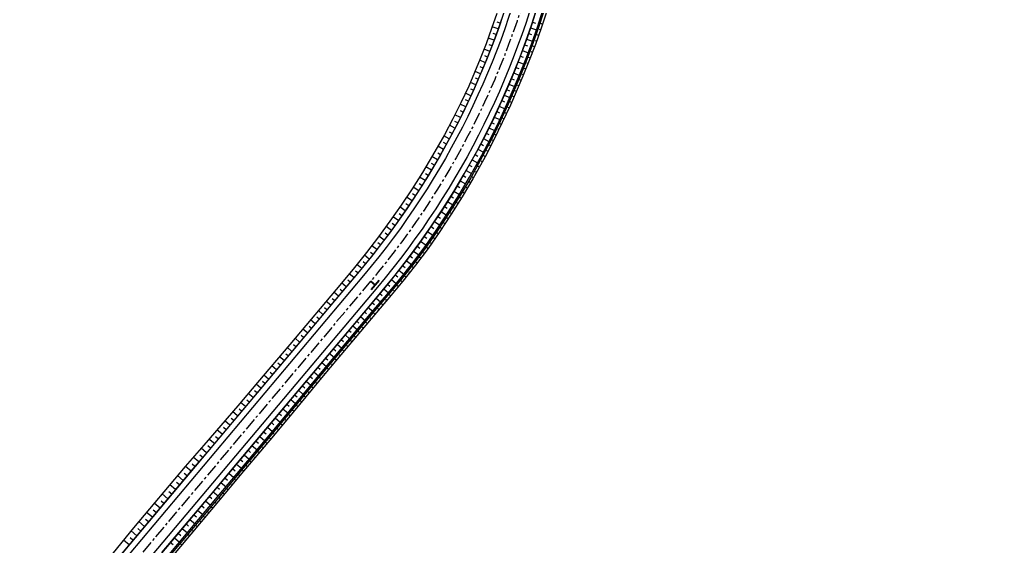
# Model space of a CAD drawing. Header units: metres. Extents: x 2302736 to 2305552, y 452304 to 453193.
# Drawn here: x 2305300.7 to 2305548.4, y 452802 to 452933.1 of the extents above; entities that cross this region are included whole.
import ezdxf

# ---------------------------------------------------------------- set-up
doc = ezdxf.new("R2010")
doc.units = ezdxf.units.M
doc.linetypes.add('CENTER', pattern=[2, 1.25, -0.25, 0.25, -0.25])
doc.layers.add('АД_серый', color=250, linetype='Continuous')
doc.layers.add('Ситуация.Проектные откосы', color=94, linetype='Continuous')
doc.layers.add('ГП_АД том 3.2.6', color=250, linetype='Continuous', lineweight=40)

# ---------------------------------------------------------------- blocks, each defined once
blk = doc.blocks.new('alignment_cc_sign')
at = {"color": 0, "linetype": 'ByBlock', "lineweight": -2}
for p, q in [((-1.5, 1.5), (1.5, 1.5)), ((0, 0), (0, 1.5))]:
    blk.add_line(p, q, dxfattribs=at)
blk = doc.blocks.new('SLOPEA$CDF7AD650')
at = {"layer": 'Ситуация.Проектные откосы', "color": 0}
for p, q in [((2305420.36, 452932.21, 152.86), (2305419.6, 452932.48, 152.86)), ((2305419.87, 452930.8, 152.86), (2305418.35, 452931.32, 152.86)), ((2305419.36, 452929.39, 152.86), (2305418.61, 452929.66, 152.86)), ((2305418.83, 452927.98, 152.86), (2305417.35, 452928.53, 152.86)), ((2305417.76, 452925.18, 152.86), (2305416.31, 452925.75, 152.86)), ((2305418.31, 452926.57, 152.86), (2305417.58, 452926.85, 152.86)), ((2305416.65, 452922.39, 152.86), (2305415.24, 452923, 152.86)), ((2305417.21, 452923.78, 152.86), (2305416.49, 452924.07, 152.86)), ((2305415.46, 452919.64, 152.86), (2305414.07, 452920.23, 152.86)), ((2305416.06, 452921.02, 152.86), (2305415.36, 452921.32, 152.86)), ((2305414.28, 452916.88, 152.86), (2305412.91, 452917.47, 152.86)), ((2305414.87, 452918.26, 152.86), (2305414.18, 452918.55, 152.86)), ((2305413.04, 452914.15, 152.86), (2305411.69, 452914.78, 152.86)), ((2305413.68, 452915.51, 152.86), (2305413, 452915.82, 152.86)), ((2305411.77, 452911.43, 152.86), (2305410.41, 452912.1, 152.86)), ((2305412.41, 452912.79, 152.86), (2305411.73, 452913.11, 152.86)), ((2305411.1, 452910.09, 152.86), (2305410.42, 452910.43, 152.86)), ((2305410.44, 452908.74, 152.86), (2305409.06, 452909.42, 152.86)), ((2305409.76, 452907.4, 152.86), (2305409.08, 452907.76, 152.86)), ((2305408.37, 452904.75, 152.86), (2305407.68, 452905.11, 152.86)), ((2305409.07, 452906.07, 152.86), (2305407.69, 452906.8, 152.86)), ((2305406.94, 452902.11, 152.86), (2305406.25, 452902.5, 152.86)), ((2305407.67, 452903.42, 152.86), (2305406.3, 452904.19, 152.86)), ((2305405.47, 452899.49, 152.86), (2305404.77, 452899.88, 152.86)), ((2305406.21, 452900.8, 152.86), (2305404.81, 452901.58, 152.86)), ((2305403.97, 452896.9, 152.86), (2305403.27, 452897.31, 152.86)), ((2305404.73, 452898.19, 152.86), (2305403.35, 452899.01, 152.86)), ((2305402.43, 452894.32, 152.86), (2305401.73, 452894.74, 152.86)), ((2305403.2, 452895.61, 152.86), (2305401.81, 452896.44, 152.86)), ((2305400.83, 452891.78, 152.86), (2305400.14, 452892.22, 152.86)), ((2305401.63, 452893.05, 152.86), (2305400.26, 452893.92, 152.86)), ((2305399.21, 452889.26, 152.86), (2305398.53, 452889.71, 152.86)), ((2305400.04, 452890.51, 152.86), (2305398.65, 452891.38, 152.86)), ((2305398.38, 452888.01, 152.86), (2305397.02, 452888.92, 152.86)), ((2305395.85, 452884.29, 152.86), (2305395.17, 452884.77, 152.86)), ((2305396.71, 452885.52, 152.86), (2305395.36, 452886.47, 152.86)), ((2305397.55, 452886.76, 152.86), (2305396.87, 452887.22, 152.86)), ((2305394.12, 452881.84, 152.86), (2305393.45, 452882.33, 152.86)), ((2305394.99, 452883.06, 152.86), (2305393.63, 452884.02, 152.86)), ((2305392.33, 452879.43, 152.86), (2305391.68, 452879.91, 152.86)), ((2305393.23, 452880.63, 152.86), (2305391.9, 452881.61, 152.86)), ((2305390.52, 452877.04, 152.86), (2305389.89, 452877.53, 152.86)), ((2305391.44, 452878.22, 152.86), (2305390.14, 452879.19, 152.86)), ((2305388.68, 452874.67, 152.86), (2305388.06, 452875.15, 152.86)), ((2305389.6, 452875.85, 152.86), (2305388.35, 452876.83, 152.86)), ((2305386.79, 452872.34, 152.86), (2305386.19, 452872.83, 152.86)), ((2305387.74, 452873.5, 152.86), (2305386.53, 452874.49, 152.86)), ((2305384.88, 452870.03, 152.86), (2305384.3, 452870.52, 152.86)), ((2305385.84, 452871.18, 152.86), (2305384.65, 452872.16, 152.86)), ((2305381.98, 452866.58, 152.86), (2305380.85, 452867.54, 152.86)), ((2305382.95, 452867.73, 152.86), (2305382.38, 452868.21, 152.86)), ((2305383.92, 452868.88, 152.86), (2305382.76, 452869.85, 152.86)), ((2305380.05, 452864.29, 152.86), (2305378.92, 452865.24, 152.86)), ((2305381.02, 452865.43, 152.86), (2305380.45, 452865.91, 152.86)), ((2305378.12, 452861.99, 152.86), (2305376.99, 452862.95, 152.86)), ((2305379.09, 452863.14, 152.86), (2305378.52, 452863.62, 152.86)), ((2305376.19, 452859.7, 152.86), (2305375.06, 452860.65, 152.86)), ((2305377.15, 452860.84, 152.86), (2305376.59, 452861.32, 152.86)), ((2305374.26, 452857.4, 152.86), (2305373.13, 452858.35, 152.86)), ((2305375.22, 452858.55, 152.86), (2305374.66, 452859.03, 152.86)), ((2305372.32, 452855.11, 152.86), (2305371.2, 452856.06, 152.86)), ((2305373.29, 452856.25, 152.86), (2305372.73, 452856.73, 152.86)), ((2305370.39, 452852.81, 152.86), (2305369.26, 452853.76, 152.86)), ((2305371.36, 452853.96, 152.86), (2305370.79, 452854.43, 152.86)), ((2305368.46, 452850.52, 152.86), (2305367.33, 452851.47, 152.86)), ((2305369.43, 452851.66, 152.86), (2305368.86, 452852.14, 152.86)), ((2305366.53, 452848.22, 152.86), (2305365.38, 452849.19, 152.86)), ((2305367.49, 452849.37, 152.86), (2305366.92, 452849.85, 152.86)), ((2305363.63, 452844.78, 152.86), (2305363.05, 452845.27, 152.86)), ((2305364.6, 452845.93, 152.86), (2305363.44, 452846.9, 152.86)), ((2305365.56, 452847.07, 152.86), (2305364.99, 452847.56, 152.86)), ((2305361.7, 452842.48, 152.86), (2305361.11, 452842.98, 152.86)), ((2305362.66, 452843.63, 152.86), (2305361.49, 452844.62, 152.86)), ((2305359.77, 452840.19, 152.86), (2305359.17, 452840.69, 152.86)), ((2305360.73, 452841.34, 152.86), (2305359.54, 452842.34, 152.86)), ((2305356.87, 452836.75, 152.86), (2305355.65, 452837.77, 152.86)), ((2305357.83, 452837.89, 152.86), (2305357.23, 452838.4, 152.86)), ((2305358.8, 452839.04, 152.86), (2305357.6, 452840.06, 152.86)), ((2305354.94, 452834.45, 152.86), (2305353.69, 452835.5, 152.86)), ((2305355.9, 452835.6, 152.86), (2305355.29, 452836.12, 152.86)), ((2305353, 452832.16, 152.86), (2305351.73, 452833.23, 152.86)), ((2305353.97, 452833.3, 152.86), (2305353.34, 452833.83, 152.86)), ((2305351.07, 452829.86, 152.86), (2305349.77, 452830.96, 152.86)), ((2305352.04, 452831.01, 152.86), (2305351.39, 452831.55, 152.86)), ((2305349.14, 452827.57, 152.86), (2305347.8, 452828.69, 152.86)), ((2305350.11, 452828.71, 152.86), (2305349.45, 452829.27, 152.86)), ((2305347.21, 452825.27, 152.86), (2305345.84, 452826.42, 152.86)), ((2305348.17, 452826.42, 152.86), (2305347.5, 452826.99, 152.86)), ((2305345.28, 452822.98, 152.86), (2305343.88, 452824.15, 152.86)), ((2305346.24, 452824.12, 152.86), (2305345.55, 452824.7, 152.86)), ((2305343.34, 452820.68, 152.86), (2305341.92, 452821.88, 152.86)), ((2305344.31, 452821.83, 152.86), (2305343.61, 452822.42, 152.86)), ((2305341.41, 452818.38, 152.86), (2305339.98, 452819.59, 152.86)), ((2305342.38, 452819.53, 152.86), (2305341.66, 452820.13, 152.86)), ((2305338.51, 452814.94, 152.86), (2305337.8, 452815.55, 152.86)), ((2305339.48, 452816.09, 152.86), (2305338.05, 452817.3, 152.86)), ((2305340.45, 452817.24, 152.86), (2305339.73, 452817.84, 152.86)), ((2305336.58, 452812.65, 152.86), (2305335.86, 452813.25, 152.86)), ((2305337.55, 452813.79, 152.86), (2305336.11, 452815.01, 152.86)), ((2305334.65, 452810.35, 152.86), (2305333.93, 452810.96, 152.86)), ((2305335.62, 452811.5, 152.86), (2305334.17, 452812.72, 152.86)), ((2305331.75, 452806.91, 152.86), (2305330.3, 452808.13, 152.86)), ((2305332.72, 452808.06, 152.86), (2305331.99, 452808.67, 152.86)), ((2305333.69, 452809.2, 152.86), (2305332.24, 452810.42, 152.86)), ((2305329.82, 452804.61, 152.86), (2305328.38, 452805.83, 152.86)), ((2305330.79, 452805.76, 152.86), (2305330.06, 452806.37, 152.86)), ((2305327.89, 452802.32, 152.86), (2305326.48, 452803.5, 152.86)), ((2305328.86, 452803.47, 152.86), (2305328.14, 452804.07, 152.86))]:
    blk.add_line(p, q, dxfattribs=at)
at = {"layer": 'Ситуация.Проектные откосы', "color": 0, "linetype": 'Continuous', "flags": 128}
for points in [[(2305419.49, 452934.67), (2305418.2, 452930.87), (2305416.83, 452927.09), (2305415.38, 452923.34), (2305412.51, 452916.51), (2305410.57, 452912.43), (2305408.55, 452908.4), (2305406.43, 452904.42), (2305403.5, 452899.26), (2305401, 452895.08), (2305398.39, 452890.97), (2305395.68, 452886.93), (2305392.88, 452882.96), (2305390.02, 452879.02), (2305387.06, 452875.16), (2305384.01, 452871.37), (2305380.82, 452867.51), (2305367.95, 452852.2), (2305359.92, 452842.78), (2305354.97, 452836.98), (2305346.5, 452827.17), (2305341.89, 452821.85), (2305328.98, 452806.58), (2305316.36, 452791.06)], [(2305421.04, 452934.15), (2305419.7, 452930.32), (2305418.29, 452926.53), (2305416.8, 452922.76), (2305413.86, 452915.9), (2305411.94, 452911.78), (2305409.92, 452907.7), (2305407.81, 452903.68), (2305404.89, 452898.45), (2305402.38, 452894.23), (2305399.76, 452890.08), (2305397.05, 452886), (2305394.23, 452881.98), (2305391.31, 452878.04), (2305388.29, 452874.17), (2305385.18, 452870.38), (2305381.96, 452866.55), (2305369.08, 452851.25), (2305361.11, 452841.78), (2305356.2, 452835.95), (2305347.85, 452826.03), (2305343.32, 452820.65), (2305330.44, 452805.35), (2305317.56, 452790.05)]]:
    blk.add_lwpolyline(points, dxfattribs=at)
blk = doc.blocks.new('SLOPEA$CF393F7E9')
at = {"layer": 'Ситуация.Проектные откосы', "color": 0}
for p, q in [((2305428.38, 452932.49, 163.55), (2305429.12, 452932.25, 163.55)), ((2305427.41, 452929.65, 163.55), (2305428.15, 452929.39, 163.55)), ((2305427.9, 452931.07, 163.55), (2305429.38, 452930.55, 163.55)), ((2305426.92, 452928.23, 163.55), (2305428.39, 452927.72, 163.55)), ((2305425.88, 452925.42, 163.55), (2305427.33, 452924.88, 163.55)), ((2305426.4, 452926.82, 163.55), (2305427.13, 452926.55, 163.55)), ((2305424.81, 452922.62, 163.55), (2305426.24, 452922.05, 163.55)), ((2305425.36, 452924.01, 163.55), (2305426.08, 452923.74, 163.55)), ((2305423.71, 452919.83, 163.55), (2305425.11, 452919.22, 163.55)), ((2305424.26, 452921.22, 163.55), (2305424.97, 452920.94, 163.55)), ((2305422.52, 452917.07, 163.55), (2305423.92, 452916.47, 163.55)), ((2305423.11, 452918.45, 163.55), (2305423.81, 452918.15, 163.55)), ((2305421.93, 452915.69, 163.55), (2305422.63, 452915.39, 163.55)), ((2305420.75, 452912.94, 163.55), (2305421.44, 452912.64, 163.55)), ((2305421.34, 452914.31, 163.55), (2305422.72, 452913.72, 163.55)), ((2305419.48, 452910.21, 163.55), (2305420.17, 452909.9, 163.55)), ((2305420.12, 452911.57, 163.55), (2305421.48, 452910.94, 163.55)), ((2305418.19, 452907.51, 163.55), (2305418.87, 452907.17, 163.55)), ((2305418.85, 452908.86, 163.55), (2305420.22, 452908.22, 163.55)), ((2305416.86, 452904.82, 163.55), (2305417.54, 452904.48, 163.55)), ((2305417.53, 452906.16, 163.55), (2305418.89, 452905.49, 163.55)), ((2305415.48, 452902.15, 163.55), (2305416.16, 452901.8, 163.55)), ((2305416.18, 452903.48, 163.55), (2305417.53, 452902.77, 163.55)), ((2305414.78, 452900.83, 163.55), (2305416.15, 452900.11, 163.55)), ((2305413.34, 452898.2, 163.55), (2305414.69, 452897.44, 163.55)), ((2305414.07, 452899.51, 163.55), (2305414.74, 452899.13, 163.55)), ((2305411.88, 452895.58, 163.55), (2305413.23, 452894.82, 163.55)), ((2305412.61, 452896.89, 163.55), (2305413.28, 452896.51, 163.55)), ((2305410.37, 452892.99, 163.55), (2305411.71, 452892.19, 163.55)), ((2305411.13, 452894.28, 163.55), (2305411.8, 452893.88, 163.55)), ((2305408.83, 452890.41, 163.55), (2305410.19, 452889.6, 163.55)), ((2305409.6, 452891.7, 163.55), (2305410.27, 452891.3, 163.55)), ((2305407.23, 452887.87, 163.55), (2305408.58, 452887.02, 163.55)), ((2305408.03, 452889.14, 163.55), (2305408.7, 452888.72, 163.55)), ((2305405.62, 452885.34, 163.55), (2305406.95, 452884.45, 163.55)), ((2305406.43, 452886.6, 163.55), (2305407.11, 452886.17, 163.55)), ((2305403.96, 452882.84, 163.55), (2305405.3, 452881.95, 163.55)), ((2305404.79, 452884.09, 163.55), (2305405.46, 452883.65, 163.55)), ((2305402.26, 452880.37, 163.55), (2305403.59, 452879.43, 163.55)), ((2305403.12, 452881.6, 163.55), (2305403.78, 452881.13, 163.55)), ((2305400.53, 452877.92, 163.55), (2305401.88, 452876.97, 163.55)), ((2305401.4, 452879.14, 163.55), (2305402.07, 452878.67, 163.55)), ((2305398.76, 452875.5, 163.55), (2305400.06, 452874.54, 163.55)), ((2305399.65, 452876.7, 163.55), (2305400.31, 452876.22, 163.55)), ((2305396.96, 452873.1, 163.55), (2305398.22, 452872.12, 163.55)), ((2305397.87, 452874.29, 163.55), (2305398.51, 452873.82, 163.55)), ((2305395.12, 452870.73, 163.55), (2305396.35, 452869.77, 163.55)), ((2305396.04, 452871.91, 163.55), (2305396.66, 452871.43, 163.55)), ((2305393.25, 452868.39, 163.55), (2305394.43, 452867.41, 163.55)), ((2305394.2, 452869.55, 163.55), (2305394.81, 452869.07, 163.55)), ((2305391.34, 452866.07, 163.55), (2305392.51, 452865.11, 163.55)), ((2305392.29, 452867.23, 163.55), (2305392.88, 452866.74, 163.55)), ((2305388.45, 452862.62, 163.55), (2305389.01, 452862.15, 163.55)), ((2305389.42, 452863.77, 163.55), (2305390.55, 452862.81, 163.55)), ((2305390.38, 452864.91, 163.55), (2305390.95, 452864.43, 163.55)), ((2305386.52, 452860.32, 163.55), (2305387.08, 452859.85, 163.55)), ((2305387.48, 452861.47, 163.55), (2305388.6, 452860.53, 163.55)), ((2305384.59, 452858.03, 163.55), (2305385.15, 452857.56, 163.55)), ((2305385.55, 452859.18, 163.55), (2305386.67, 452858.23, 163.55)), ((2305382.65, 452855.73, 163.55), (2305383.22, 452855.26, 163.55)), ((2305383.62, 452856.88, 163.55), (2305384.75, 452855.93, 163.55)), ((2305380.72, 452853.44, 163.55), (2305381.29, 452852.96, 163.55)), ((2305381.69, 452854.59, 163.55), (2305382.82, 452853.64, 163.55)), ((2305378.79, 452851.14, 163.55), (2305379.36, 452850.66, 163.55)), ((2305379.76, 452852.29, 163.55), (2305380.89, 452851.34, 163.55)), ((2305375.89, 452847.7, 163.55), (2305377.04, 452846.74, 163.55)), ((2305376.86, 452848.85, 163.55), (2305377.43, 452848.37, 163.55)), ((2305377.83, 452850, 163.55), (2305378.96, 452849.04, 163.55)), ((2305373.96, 452845.41, 163.55), (2305375.12, 452844.43, 163.55)), ((2305374.93, 452846.55, 163.55), (2305375.5, 452846.07, 163.55)), ((2305372.03, 452843.11, 163.55), (2305373.2, 452842.12, 163.55)), ((2305373, 452844.26, 163.55), (2305373.58, 452843.77, 163.55)), ((2305370.1, 452840.82, 163.55), (2305371.29, 452839.81, 163.55)), ((2305371.06, 452841.96, 163.55), (2305371.65, 452841.46, 163.55)), ((2305368.17, 452838.52, 163.55), (2305369.38, 452837.5, 163.55)), ((2305369.13, 452839.67, 163.55), (2305369.73, 452839.16, 163.55)), ((2305366.23, 452836.23, 163.55), (2305367.46, 452835.19, 163.55)), ((2305367.2, 452837.37, 163.55), (2305367.81, 452836.86, 163.55)), ((2305363.34, 452832.78, 163.55), (2305363.96, 452832.25, 163.55)), ((2305364.3, 452833.93, 163.55), (2305365.55, 452832.88, 163.55)), ((2305365.27, 452835.08, 163.55), (2305365.89, 452834.56, 163.55)), ((2305361.4, 452830.49, 163.55), (2305362.04, 452829.95, 163.55)), ((2305362.37, 452831.63, 163.55), (2305363.64, 452830.57, 163.55)), ((2305359.47, 452828.19, 163.55), (2305360.11, 452827.66, 163.55)), ((2305360.44, 452829.34, 163.55), (2305361.71, 452828.27, 163.55)), ((2305357.54, 452825.9, 163.55), (2305358.17, 452825.36, 163.55)), ((2305358.51, 452827.04, 163.55), (2305359.78, 452825.98, 163.55)), ((2305355.61, 452823.6, 163.55), (2305356.24, 452823.07, 163.55)), ((2305356.57, 452824.75, 163.55), (2305357.84, 452823.68, 163.55)), ((2305353.68, 452821.31, 163.55), (2305354.31, 452820.77, 163.55)), ((2305354.64, 452822.45, 163.55), (2305355.91, 452821.39, 163.55)), ((2305351.74, 452819.01, 163.55), (2305352.38, 452818.48, 163.55)), ((2305352.71, 452820.16, 163.55), (2305353.98, 452819.09, 163.55)), ((2305348.85, 452815.57, 163.55), (2305350.11, 452814.5, 163.55)), ((2305349.81, 452816.72, 163.55), (2305350.45, 452816.18, 163.55)), ((2305350.78, 452817.86, 163.55), (2305352.05, 452816.8, 163.55)), ((2305346.91, 452813.27, 163.55), (2305348.19, 452812.2, 163.55)), ((2305347.88, 452814.42, 163.55), (2305348.52, 452813.89, 163.55)), ((2305344.98, 452810.98, 163.55), (2305346.26, 452809.9, 163.55)), ((2305345.95, 452812.13, 163.55), (2305346.59, 452811.59, 163.55)), ((2305343.05, 452808.68, 163.55), (2305344.34, 452807.6, 163.55)), ((2305344.02, 452809.83, 163.55), (2305344.66, 452809.29, 163.55)), ((2305341.12, 452806.39, 163.55), (2305342.41, 452805.3, 163.55)), ((2305342.08, 452807.54, 163.55), (2305342.73, 452806.99, 163.55)), ((2305339.19, 452804.09, 163.55), (2305340.48, 452803, 163.55)), ((2305340.15, 452805.24, 163.55), (2305340.8, 452804.7, 163.55)), ((2305338.22, 452802.95, 163.55), (2305338.87, 452802.4, 163.55))]:
    blk.add_line(p, q, dxfattribs=at)
at = {"layer": 'Ситуация.Проектные откосы', "color": 0, "linetype": 'Continuous', "flags": 128}
for points in [[(2305336.18, 452800.52), (2305349.06, 452815.82), (2305353.59, 452821.2), (2305361.94, 452831.12), (2305366.84, 452836.95), (2305374.82, 452846.42), (2305387.7, 452861.72), (2305390.92, 452865.55), (2305394.15, 452869.49), (2305397.28, 452873.5), (2305400.31, 452877.6), (2305403.24, 452881.77), (2305406.06, 452886.01), (2305408.77, 452890.32), (2305411.38, 452894.69), (2305414.41, 452900.12), (2305416.6, 452904.3), (2305418.7, 452908.53), (2305420.69, 452912.81), (2305423.75, 452919.93), (2305425.3, 452923.84), (2305426.76, 452927.79), (2305428.14, 452931.76), (2305430.47, 452939.13)], [(2305337.49, 452799.42), (2305350.32, 452814.75), (2305354.86, 452820.14), (2305363.21, 452830.05), (2305368.07, 452835.92), (2305375.96, 452845.46), (2305388.81, 452860.79), (2305392.07, 452864.58), (2305395.36, 452868.52), (2305398.55, 452872.54), (2305401.64, 452876.64), (2305404.58, 452880.85), (2305407.4, 452885.14), (2305410.12, 452889.49), (2305412.73, 452893.91), (2305415.77, 452899.39), (2305417.97, 452903.61), (2305420.06, 452907.87), (2305422.06, 452912.19), (2305425.16, 452919.35), (2305426.73, 452923.29), (2305428.22, 452927.26), (2305429.63, 452931.26), (2305432, 452938.67)]]:
    blk.add_lwpolyline(points, dxfattribs=at)
blk = doc.blocks.new('SLOPEA$CC18C8EFC')
at = {"layer": 'Ситуация.Проектные откосы', "color": 0}
for p, q in [((2305430.87, 452932.01, 152.43), (2305430.25, 452932.21, 152.43)), ((2305429.9, 452929.17, 152.43), (2305429.29, 452929.39, 152.43)), ((2305430.4, 452930.59, 152.43), (2305430.1, 452930.69, 152.43)), ((2305429.4, 452927.76, 152.43), (2305429.1, 452927.87, 152.43)), ((2305428.36, 452924.95, 152.43), (2305428.06, 452925.06, 152.43)), ((2305428.89, 452926.35, 152.43), (2305428.29, 452926.58, 152.43)), ((2305427.28, 452922.15, 152.43), (2305426.99, 452922.26, 152.43)), ((2305427.83, 452923.54, 152.43), (2305427.23, 452923.77, 152.43)), ((2305426.16, 452919.36, 152.43), (2305425.87, 452919.48, 152.43)), ((2305426.72, 452920.75, 152.43), (2305426.14, 452920.99, 152.43)), ((2305425.57, 452917.98, 152.43), (2305425.01, 452918.23, 152.43)), ((2305424.37, 452915.23, 152.43), (2305423.81, 452915.48, 152.43)), ((2305424.97, 452916.61, 152.43), (2305424.69, 452916.73, 152.43)), ((2305423.17, 452912.48, 152.43), (2305422.62, 452912.72, 152.43)), ((2305423.77, 452913.86, 152.43), (2305423.49, 452913.98, 152.43)), ((2305421.92, 452909.76, 152.43), (2305421.38, 452910.01, 152.43)), ((2305422.55, 452911.12, 152.43), (2305422.28, 452911.24, 152.43)), ((2305420.66, 452907.04, 152.43), (2305420.12, 452907.3, 152.43)), ((2305421.3, 452908.39, 152.43), (2305421.02, 452908.52, 152.43)), ((2305419.33, 452904.34, 152.43), (2305418.79, 452904.61, 152.43)), ((2305419.99, 452905.69, 152.43), (2305419.72, 452905.82, 152.43)), ((2305418.67, 452903, 152.43), (2305418.4, 452903.14, 152.43)), ((2305417.28, 452900.34, 152.43), (2305417.02, 452900.48, 152.43)), ((2305417.98, 452901.67, 152.43), (2305417.44, 452901.95, 152.43)), ((2305415.87, 452897.69, 152.43), (2305415.6, 452897.84, 152.43)), ((2305416.59, 452899.01, 152.43), (2305416.05, 452899.29, 152.43)), ((2305414.41, 452895.07, 152.43), (2305414.15, 452895.22, 152.43)), ((2305415.14, 452896.38, 152.43), (2305414.61, 452896.68, 152.43)), ((2305412.93, 452892.46, 152.43), (2305412.67, 452892.62, 152.43)), ((2305413.68, 452893.76, 152.43), (2305413.15, 452894.05, 152.43)), ((2305411.4, 452889.88, 152.43), (2305411.14, 452890.03, 152.43)), ((2305412.17, 452891.17, 152.43), (2305411.64, 452891.48, 152.43)), ((2305409.83, 452887.32, 152.43), (2305409.58, 452887.48, 152.43)), ((2305410.63, 452888.6, 152.43), (2305410.12, 452888.92, 152.43)), ((2305408.24, 452884.78, 152.43), (2305407.99, 452884.94, 152.43)), ((2305409.04, 452886.05, 152.43), (2305408.53, 452886.37, 152.43)), ((2305406.59, 452882.28, 152.43), (2305406.34, 452882.44, 152.43)), ((2305407.42, 452883.53, 152.43), (2305406.92, 452883.86, 152.43)), ((2305404.92, 452879.78, 152.43), (2305404.68, 452879.95, 152.43)), ((2305405.77, 452881.02, 152.43), (2305405.27, 452881.35, 152.43)), ((2305403.21, 452877.32, 152.43), (2305402.97, 452877.49, 152.43)), ((2305404.07, 452878.55, 152.43), (2305403.58, 452878.89, 152.43)), ((2305401.45, 452874.89, 152.43), (2305401.21, 452875.07, 152.43)), ((2305402.35, 452876.09, 152.43), (2305401.88, 452876.45, 152.43)), ((2305399.64, 452872.5, 152.43), (2305399.4, 452872.68, 152.43)), ((2305400.54, 452873.7, 152.43), (2305400.07, 452874.05, 152.43)), ((2305397.79, 452870.14, 152.43), (2305397.56, 452870.32, 152.43)), ((2305398.72, 452871.31, 152.43), (2305398.26, 452871.68, 152.43)), ((2305395.92, 452867.79, 152.43), (2305395.69, 452867.98, 152.43)), ((2305396.85, 452868.96, 152.43), (2305396.39, 452869.33, 152.43)), ((2305393.99, 452865.49, 152.43), (2305393.77, 452865.68, 152.43)), ((2305394.96, 452866.64, 152.43), (2305394.5, 452867.02, 152.43)), ((2305392.06, 452863.2, 152.43), (2305391.83, 452863.39, 152.43)), ((2305393.03, 452864.34, 152.43), (2305392.58, 452864.72, 152.43)), ((2305389.14, 452859.78, 152.43), (2305388.68, 452860.16, 152.43)), ((2305390.11, 452860.92, 152.43), (2305389.88, 452861.11, 152.43)), ((2305391.08, 452862.06, 152.43), (2305390.63, 452862.45, 152.43)), ((2305387.21, 452857.48, 152.43), (2305386.75, 452857.86, 152.43)), ((2305388.17, 452858.63, 152.43), (2305387.94, 452858.82, 152.43)), ((2305385.28, 452855.18, 152.43), (2305384.82, 452855.56, 152.43)), ((2305386.24, 452856.33, 152.43), (2305386.02, 452856.52, 152.43)), ((2305383.35, 452852.89, 152.43), (2305382.9, 452853.26, 152.43)), ((2305384.31, 452854.03, 152.43), (2305384.09, 452854.22, 152.43)), ((2305381.42, 452850.59, 152.43), (2305380.97, 452850.96, 152.43)), ((2305382.38, 452851.74, 152.43), (2305382.16, 452851.93, 152.43)), ((2305379.49, 452848.29, 152.43), (2305379.04, 452848.66, 152.43)), ((2305380.45, 452849.44, 152.43), (2305380.23, 452849.63, 152.43)), ((2305377.56, 452845.99, 152.43), (2305377.12, 452846.37, 152.43)), ((2305378.52, 452847.14, 152.43), (2305378.3, 452847.33, 152.43)), ((2305374.68, 452842.53, 152.43), (2305374.46, 452842.72, 152.43)), ((2305375.64, 452843.69, 152.43), (2305375.19, 452844.06, 152.43)), ((2305376.6, 452844.84, 152.43), (2305376.37, 452845.03, 152.43)), ((2305372.77, 452840.22, 152.43), (2305372.55, 452840.41, 152.43)), ((2305373.72, 452841.38, 152.43), (2305373.28, 452841.75, 152.43)), ((2305370.85, 452837.91, 152.43), (2305370.63, 452838.1, 152.43)), ((2305371.81, 452839.07, 152.43), (2305371.37, 452839.44, 152.43)), ((2305368.94, 452835.61, 152.43), (2305368.72, 452835.79, 152.43)), ((2305369.9, 452836.76, 152.43), (2305369.45, 452837.13, 152.43)), ((2305367.02, 452833.3, 152.43), (2305366.8, 452833.48, 152.43)), ((2305367.98, 452834.45, 152.43), (2305367.54, 452834.81, 152.43)), ((2305365.11, 452830.99, 152.43), (2305364.89, 452831.17, 152.43)), ((2305366.07, 452832.14, 152.43), (2305365.63, 452832.5, 152.43)), ((2305362.22, 452827.53, 152.43), (2305361.79, 452827.9, 152.43)), ((2305363.19, 452828.68, 152.43), (2305362.97, 452828.86, 152.43)), ((2305364.15, 452829.83, 152.43), (2305363.71, 452830.19, 152.43)), ((2305360.29, 452825.24, 152.43), (2305359.86, 452825.6, 152.43)), ((2305361.25, 452826.39, 152.43), (2305361.04, 452826.57, 152.43)), ((2305358.35, 452822.95, 152.43), (2305357.92, 452823.31, 152.43)), ((2305359.32, 452824.09, 152.43), (2305359.11, 452824.28, 152.43)), ((2305356.42, 452820.65, 152.43), (2305355.99, 452821.02, 152.43)), ((2305357.39, 452821.8, 152.43), (2305357.17, 452821.98, 152.43)), ((2305354.49, 452818.36, 152.43), (2305354.06, 452818.72, 152.43)), ((2305355.45, 452819.51, 152.43), (2305355.24, 452819.69, 152.43)), ((2305352.55, 452816.06, 152.43), (2305352.13, 452816.43, 152.43)), ((2305353.52, 452817.21, 152.43), (2305353.31, 452817.39, 152.43)), ((2305350.62, 452813.77, 152.43), (2305350.19, 452814.13, 152.43)), ((2305351.59, 452814.92, 152.43), (2305351.37, 452815.1, 152.43)), ((2305347.74, 452810.31, 152.43), (2305347.52, 452810.5, 152.43)), ((2305348.7, 452811.47, 152.43), (2305348.27, 452811.83, 152.43)), ((2305349.66, 452812.62, 152.43), (2305349.45, 452812.8, 152.43)), ((2305345.82, 452808.01, 152.43), (2305345.6, 452808.19, 152.43)), ((2305346.78, 452809.16, 152.43), (2305346.34, 452809.53, 152.43)), ((2305343.89, 452805.71, 152.43), (2305343.67, 452805.89, 152.43)), ((2305344.86, 452806.86, 152.43), (2305344.41, 452807.23, 152.43)), ((2305341.97, 452803.41, 152.43), (2305341.75, 452803.59, 152.43)), ((2305342.93, 452804.56, 152.43), (2305342.49, 452804.93, 152.43)), ((2305341.01, 452802.25, 152.43), (2305340.56, 452802.63, 152.43))]:
    blk.add_line(p, q, dxfattribs=at)
at = {"layer": 'Ситуация.Проектные откосы', "color": 0, "linetype": 'Continuous', "flags": 128}
for points in [[(2305432.29, 452938.59), (2305429.91, 452931.16), (2305428.51, 452927.16), (2305427.01, 452923.18), (2305425.44, 452919.24), (2305422.33, 452912.06), (2305420.33, 452907.74), (2305418.23, 452903.47), (2305416.03, 452899.25), (2305412.99, 452893.76), (2305410.38, 452889.33), (2305407.65, 452884.97), (2305404.82, 452880.68), (2305401.89, 452876.46), (2305398.79, 452872.36), (2305395.59, 452868.33), (2305392.3, 452864.39), (2305389.04, 452860.59), (2305376.19, 452845.26), (2305368.3, 452835.73), (2305363.44, 452829.86), (2305355.09, 452819.94), (2305350.55, 452814.56), (2305337.71, 452799.23)], [(2305432.92, 452938.4), (2305430.53, 452930.95), (2305429.11, 452926.94), (2305427.6, 452922.96), (2305426.02, 452919.01), (2305422.88, 452911.82), (2305420.87, 452907.48), (2305418.77, 452903.2), (2305416.57, 452898.96), (2305413.52, 452893.46), (2305410.89, 452889.02), (2305408.16, 452884.65), (2305405.32, 452880.34), (2305402.37, 452876.11), (2305399.26, 452872), (2305396.06, 452867.96), (2305392.75, 452864.01), (2305389.5, 452860.21), (2305376.64, 452844.89), (2305368.73, 452835.36), (2305363.87, 452829.49), (2305355.52, 452819.58), (2305350.98, 452814.2), (2305338.17, 452798.85)]]:
    blk.add_lwpolyline(points, dxfattribs=at)
blk = doc.blocks.new('АД')
at = {"layer": 'АД_серый', "linetype": 'CENTER', "lineweight": 30, "ltscale": 2.5, "flags": 128}
blk.add_lwpolyline([(1995.26, 875.29), (1966.27, 829.78, 0.189693), (1959.27, 793.84), (1959.31, 793.63, -0.165407), (1954.65, 761.77), (1951.92, 756.45, -0.01834), (1941.19, 737.25), (1924.74, 710.2, 0.086643), (1899.63, 646.14), (1899.24, 644.22, -0.125397), (1856.26, 555.29), (1782.45, 467.6, 0.001221), (1780.84, 465.69, 0.003662), (1779.25, 463.76, 0.006104), (1777.7, 461.8, 0.008545), (1776.21, 459.79, 0.010987), (1774.8, 457.73, 0.013429), (1773.49, 455.6, 0.01587), (1772.3, 453.4, 0.018313), (1771.27, 451.12, 0.454863), (1792.98, 408.03, 0.018313), (1795.42, 407.51, 0.01587), (1797.89, 407.15, 0.013429), (1800.38, 406.93, 0.010987), (1802.88, 406.84, 0.008545), (1805.38, 406.84, 0.006104), (1807.88, 406.92, 0.003662), (1810.38, 407.05, 0.001221), (1812.87, 407.2), (2016.57, 419.86)], format="xyb", dxfattribs=at)
at = {"layer": 'АД_серый', "flags": 128}
for points in [[(1900.64, 640.01, -0.120574), (1857.98, 553.84), (1784.17, 466.15, 0.00122)], [(1896.25, 640.99, -0.120574), (1854.54, 556.74), (1780.73, 469.05, 0.001221)]]:
    blk.add_lwpolyline(points, format="xyb", dxfattribs=at)
at = {"layer": 'АД_серый', "lineweight": 30, "flags": 128}
for points in [[(1894.78, 641.32, -0.120574), (1853.39, 557.71), (1779.58, 470.02, 0.001221)], [(1902.1, 639.68, -0.120574), (1859.13, 552.88), (1785.32, 465.19, 0.00122)]]:
    blk.add_lwpolyline(points, format="xyb", dxfattribs=at)
at = {"layer": 'АД_серый', "linetype": 'Continuous'}
for name in ['SLOPEA$CDF7AD650', 'SLOPEA$CF393F7E9', 'SLOPEA$CC18C8EFC']:
    blk.add_blockref(name, (-2303531.79, -452312.67), dxfattribs=at)
at = {"layer": 'АД_серый', "lineweight": 40, "rotation": 229.9106151612057}
blk.add_blockref('alignment_cc_sign', (1856.26, 555.29), dxfattribs=at)

msp = doc.modelspace()

# ---------------------------------------------------------------- block references
at = {"layer": 'ГП_АД том 3.2.6'}
msp.add_blockref('АД', (2303531.79, 452312.674), dxfattribs=at)

doc.saveas('drawing.dxf')
